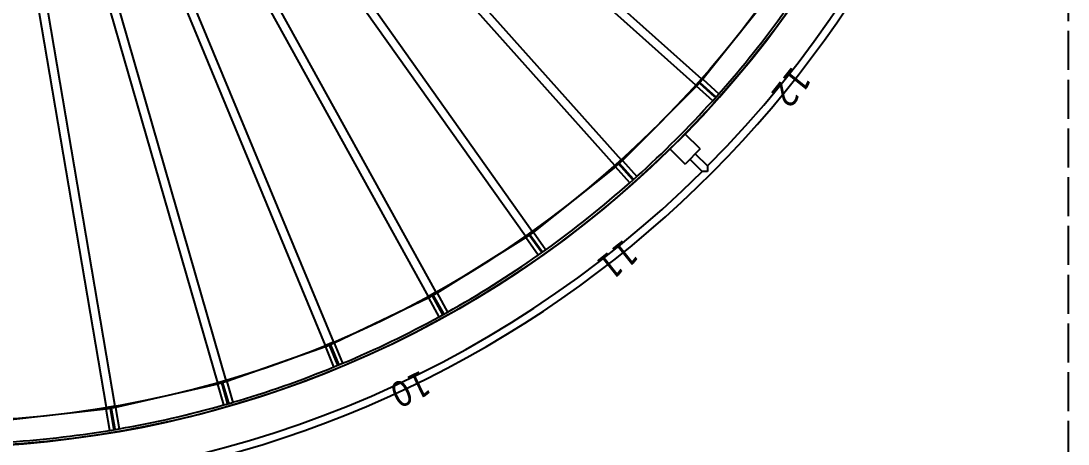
# Model space of a CAD drawing. Header units: millimetres. Extents: x 0 to 118900, y 0 to 84100.
# Drawn here: x 56137 to 68438, y 6562 to 11533 of the extents above; entities that cross this region are included whole.
import ezdxf

# ---------------------------------------------------------------- set-up
doc = ezdxf.new("R2010")
doc.units = ezdxf.units.MM
doc.header["$LTSCALE"] = 100
doc.linetypes.add('DASHED', pattern=[0.2067, 0.1654, -0.0413])
doc.layers.add('4003-AREA-04.1_A-Areas', color=7, linetype='DASHED', lineweight=25, true_color=0xcccc00)
doc.layers.add('4003-AREA-04.1_F-Foundation', color=7, linetype='Continuous', lineweight=25, true_color=0xadadad)
for name, color, linetype, lineweight in [('4003-AREA-04.1_T-Tank', 7, 'Continuous', 25), ('Symbol', 7, 'Continuous', 18), ('Visible', 7, 'Continuous', 25)]:
    doc.layers.add(name, color=color, linetype=linetype, lineweight=lineweight)
doc.styles.add('Text Style176', font='tahoma.ttf')

msp = doc.modelspace()

# ---------------------------------------------------------------- linework, layer by layer
at = {"layer": '4003-AREA-04.1_A-Areas', "ltscale": 27.703241}
msp.add_line((68437.91, 32029.59), (68437.91, 1680.41), dxfattribs=at)
at = {"layer": '4003-AREA-04.1_F-Foundation'}
msp.add_circle((55187.91, 18779.59), 12250, dxfattribs=at)
at = {"layer": '4003-AREA-04.1_T-Tank'}
msp.add_circle((55187.91, 18779.59), 11950, dxfattribs=at)
at = {"layer": 'Visible'}
for p, q in [((64065.39, 10779.89), (57400.95, 16735.03)), ((57441.49, 16832.91), (64132.02, 10854.45)), ((63113.89, 9836.22), (57134.86, 16526.12)), ((57232.75, 16566.67), (63188.45, 9902.86)), ((62062.71, 9005.03), (56818.63, 16395.14)), ((56913.4, 16434.39), (62144.27, 9062.9)), ((60925.08, 8296.76), (56517.67, 16270.48)), ((56610.65, 16308.99), (61012.6, 8345.13)), ((59715.3, 7720.31), (56223.69, 16148.7)), ((56316.07, 16186.97), (59807.69, 7758.58)), ((58448.59, 7282.94), (55929.11, 16026.69)), ((56022.09, 16065.2), (58544.68, 7310.63)), ((57140.87, 6990.15), (55626.38, 15901.29)), ((55721.14, 15940.54), (57239.46, 7006.91)), ((64915.2, 11810.96), (64147.09, 10847.69)), ((64132.02, 10854.45), (64065.39, 10779.89)), ((64147.29, 10847.52), (64073.99, 10765.5)), ((64135.36, 10858.18), (64132.02, 10854.45)), ((64135.36, 10858.18), (64147.29, 10847.52)), ((64147.29, 10847.52), (64336.69, 10678.28)), ((64073.8, 10765.67), (63202.67, 9894.46)), ((64065.39, 10779.89), (64062.06, 10776.16)), ((64073.99, 10765.5), (64062.06, 10776.16)), ((64263.39, 10596.25), (64073.99, 10765.5)), ((64290, 10639.53), (64107.31, 10802.78)), ((64113.97, 10810.24), (64296.66, 10646.99)), ((64263.39, 10596.25), (64336.69, 10678.28)), ((64296.66, 10646.99), (64290, 10639.53)), ((64115.13, 10029.15), (63937.91, 10206.37)), ((63761.13, 10029.6), (63938.36, 9852.37)), ((64115.13, 10029.15), (63938.36, 9852.37)), ((64059.27, 9973.28), (64203.46, 9829.09)), ((63188.45, 9902.86), (63113.89, 9836.22)), ((63202.84, 9894.26), (63120.82, 9820.96)), ((63321.37, 9671.61), (63158.1, 9854.28)), ((63165.56, 9860.94), (63328.82, 9678.27)), ((63192.18, 9906.19), (63188.45, 9902.86)), ((63192.18, 9906.19), (63202.84, 9894.26)), ((63202.84, 9894.26), (63372.1, 9704.88)), ((63994.22, 9908.23), (64138.41, 9764.04)), ((63120.65, 9821.16), (62157.45, 9052.96)), ((63113.89, 9836.22), (63110.16, 9832.89)), ((63120.82, 9820.96), (63110.16, 9832.89)), ((63290.08, 9631.58), (63120.82, 9820.96)), ((63290.08, 9631.58), (63372.1, 9704.88)), ((63328.82, 9678.27), (63321.37, 9671.61)), ((62067.74, 8989.3), (61024.59, 8333.78)), ((62062.71, 9005.03), (62058.64, 9002.14)), ((62067.89, 8989.09), (62058.64, 9002.14)), ((62144.27, 9062.9), (62062.71, 9005.03)), ((62157.6, 9052.75), (62067.89, 8989.09)), ((62214.89, 8781.94), (62067.89, 8989.09)), ((62250.46, 8818.22), (62108.67, 9018.02)), ((62116.83, 9023.81), (62258.61, 8824)), ((62148.34, 9065.79), (62144.27, 9062.9)), ((62148.34, 9065.79), (62157.6, 9052.75)), ((62157.6, 9052.75), (62304.6, 8845.6)), ((62214.89, 8781.94), (62304.6, 8845.6)), ((62258.61, 8824), (62250.46, 8818.22)), ((60928.32, 8280.56), (59818.33, 7745.96)), ((60925.08, 8296.76), (60920.71, 8294.34)), ((60928.45, 8280.33), (60920.71, 8294.34)), ((61012.6, 8345.13), (60925.08, 8296.76)), ((61024.72, 8333.55), (60928.45, 8280.33)), ((61051.32, 8058.03), (60928.45, 8280.33)), ((61090.73, 8090.1), (60972.21, 8304.52)), ((60980.96, 8309.36), (61099.48, 8094.94)), ((61016.98, 8347.55), (61012.6, 8345.13)), ((61016.98, 8347.55), (61024.72, 8333.55)), ((61024.72, 8333.55), (61147.59, 8111.25)), ((61051.32, 8058.03), (61147.59, 8111.25)), ((61099.48, 8094.94), (61090.73, 8090.1)), ((59807.69, 7758.58), (59715.3, 7720.31)), ((59812.31, 7760.5), (59807.69, 7758.58)), ((59812.31, 7760.5), (59818.43, 7745.72)), ((59716.71, 7703.86), (58553.84, 7296.89)), ((59715.3, 7720.31), (59710.68, 7718.4)), ((59716.81, 7703.62), (59710.68, 7718.4)), ((59818.43, 7745.72), (59716.81, 7703.62)), ((59814.02, 7468.95), (59716.81, 7703.62)), ((59856.77, 7496.41), (59763, 7722.75)), ((59772.24, 7726.58), (59866.01, 7500.23)), ((59818.43, 7745.72), (59915.64, 7511.05)), ((59814.02, 7468.95), (59915.64, 7511.05)), ((59866.01, 7500.23), (59856.77, 7496.41)), ((58448.14, 7266.43), (57247.02, 6992.23)), ((58448.59, 7282.94), (58443.78, 7281.56)), ((58448.21, 7266.18), (58443.78, 7281.56)), ((58553.91, 7296.64), (58448.21, 7266.18)), ((58518.54, 7022.11), (58448.21, 7266.18)), ((58544.68, 7310.63), (58448.59, 7282.94)), ((58564.1, 7044.61), (58496.26, 7280.03)), ((58505.87, 7282.8), (58573.7, 7047.37)), ((58549.48, 7312.01), (58544.68, 7310.63)), ((58549.48, 7312.01), (58553.91, 7296.64)), ((58553.91, 7296.64), (58624.24, 7052.57)), ((58518.54, 7022.11), (58624.24, 7052.57)), ((58573.7, 7047.37), (58564.1, 7044.61)), ((57138.58, 6973.79), (55914.31, 6835.79)), ((57140.87, 6990.15), (57135.94, 6989.31)), ((57138.62, 6973.54), (57135.94, 6989.31)), ((57247.07, 6991.97), (57138.62, 6973.54)), ((57181.18, 6723.13), (57138.62, 6973.54)), ((57239.46, 7006.91), (57140.87, 6990.15)), ((57228.96, 6740.38), (57187.91, 6981.92)), ((57197.77, 6983.59), (57238.82, 6742.06)), ((57244.39, 7007.74), (57239.46, 7006.91)), ((57244.39, 7007.74), (57247.07, 6991.97)), ((57247.07, 6991.97), (57289.62, 6741.56)), ((57181.18, 6723.13), (57289.62, 6741.56)), ((57238.82, 6742.06), (57228.96, 6740.38))]:
    msp.add_line(p, q, dxfattribs=at)
for radius, start, end in [(12796, 225.675698, 85.418923), (12250, 248.674309, 61.10467), (12704, 315.207463, 44.792537), (12220, 318.474855, 324.387669), (12220, 312.046284, 317.959098), (12704, 225.67814, 314.792537), (12220, 305.617712, 311.530526), (12220, 299.189141, 305.101955), (12220, 292.760569, 298.673383), (12220, 286.331998, 292.244812), (12220, 279.903427, 285.81624), (12220, 273.474855, 279.387669)]:
    msp.add_arc((55187.91, 18779.59), radius, start, end, dxfattribs=at)
for points, knots in [([(64203.52, 9763.98), (64203.51, 9763.98), (64203.49, 9763.98), (64196.55, 9763.98), (64189.58, 9763.98), (64176.44, 9763.99), (64170.15, 9764), (64158.52, 9764.01), (64153.1, 9764.02), (64145.38, 9764.03), (64142.66, 9764.03), (64139.26, 9764.04), (64138.41, 9764.04), (64138.41, 9764.04)], [-20.73248934, -20.73248934, -20.73248934, -20.73248934, -20.72725071, -20.72725071, -18.1898732, -18.1898732, -15.7733056, -15.7733056, -13.35017287, -13.35017287, -11.53513759, -11.53513759, -9.95052343, -9.95052343, -9.95052343, -9.95052343]), ([(64203.46, 9829.09), (64203.46, 9829.09), (64203.46, 9828.24), (64203.47, 9824.82), (64203.48, 9822.1), (64203.49, 9814.37), (64203.49, 9808.94), (64203.51, 9797.31), (64203.51, 9791.03), (64203.52, 9777.9), (64203.52, 9770.94), (64203.52, 9764.01), (64203.52, 9764), (64203.52, 9763.98)], [-8.82417977, -8.82417977, -8.82417977, -8.82417977, -7.52336207, -7.52336207, -6.03635306, -6.03635306, -4.05058612, -4.05058612, -2.07454133, -2.07454133, 0, 0, 0.0042895, 0.0042895, 0.0042895, 0.0042895])]:
    msp.add_open_spline(points, degree=3, knots=knots, dxfattribs=at)

# ---------------------------------------------------------------- texts
at = {"layer": 'Symbol', "color": 7, "char_height": 300, "attachment_point": 7, "style": 'Text Style176'}
for s, insert, rotation in [('12', (65207.9, 11020.22), 231.431262), ('11', (63231.72, 8983.02), 218.574119), ('10', (60847.62, 7443.87), 205.716976)]:
    msp.add_mtext(s, dxfattribs=dict(at, insert=insert, rotation=rotation))

doc.saveas('drawing.dxf')
